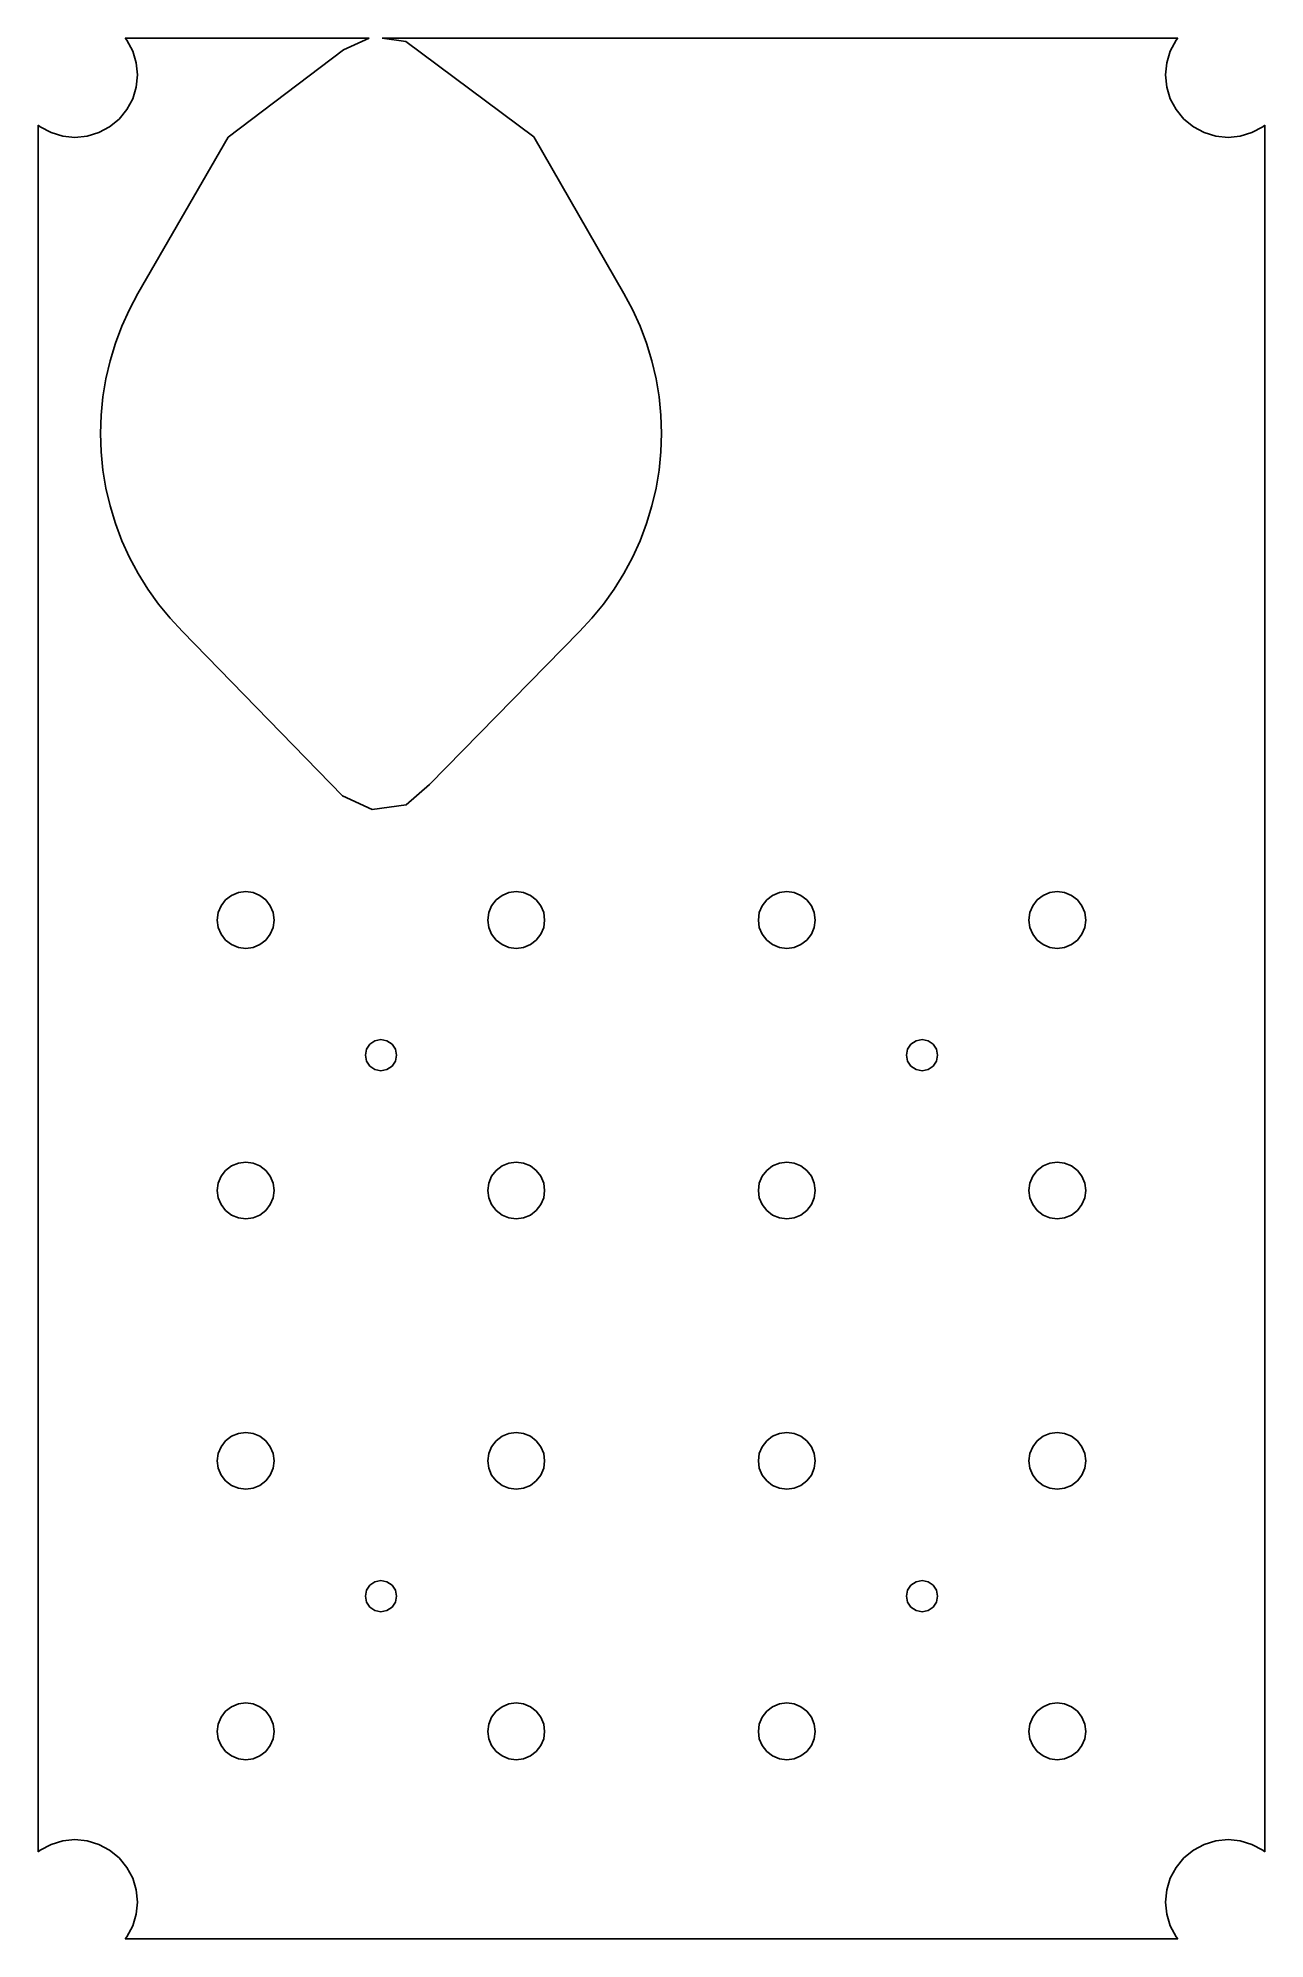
# Model space of a CAD drawing. Header units: metres. Extents: x 3 to 89, y 3 to 137.
import ezdxf

# ---------------------------------------------------------------- set-up
doc = ezdxf.new("R2010")
doc.units = ezdxf.units.M

msp = doc.modelspace()

# ---------------------------------------------------------------- linework, layer by layer
for p, q in [((26.2234, 136.8), (9.03085, 136.8)), ((9.03085, 136.8), (9.15846, 136.645)), ((9.15846, 136.645), (9.56506, 135.884)), ((24.4061, 135.97), (26.2234, 136.8)), ((83.1691, 136.8), (27.1244, 136.8)), ((27.1244, 136.8), (28.7943, 136.56)), ((82.6349, 135.884), (83.0415, 136.645)), ((83.0415, 136.645), (83.1691, 136.8)), ((9.56506, 135.884), (9.81544, 135.058)), ((16.2848, 129.825), (24.4061, 135.97)), ((28.7943, 136.56), (37.8134, 129.828)), ((82.3845, 135.058), (82.6349, 135.884)), ((9.81544, 135.058), (9.89999, 134.2)), ((9.89999, 134.2), (9.81544, 133.342)), ((82.3, 134.2), (82.3845, 135.058)), ((82.3845, 133.342), (82.3, 134.2)), ((9.81544, 133.342), (9.56506, 132.516)), ((82.6349, 132.516), (82.3845, 133.342)), ((9.15846, 131.755), (8.61127, 131.089)), ((9.56506, 132.516), (9.15846, 131.755)), ((83.0415, 131.755), (82.6349, 132.516)), ((83.5887, 131.089), (83.0415, 131.755)), ((3.05548, 130.542), (2.89999, 130.669)), ((2.89999, 130.669), (2.89999, 9.03085)), ((3.81619, 130.135), (3.05548, 130.542)), ((4.6416, 129.885), (3.81619, 130.135)), ((5.5, 129.8), (4.6416, 129.885)), ((6.35838, 129.885), (5.5, 129.8)), ((7.18379, 130.135), (6.35838, 129.885)), ((7.9445, 130.542), (7.18379, 130.135)), ((8.61127, 131.089), (7.9445, 130.542)), ((84.2555, 130.542), (83.5887, 131.089)), ((85.0162, 130.135), (84.2555, 130.542)), ((85.8416, 129.885), (85.0162, 130.135)), ((86.7, 129.8), (85.8416, 129.885)), ((87.5584, 129.885), (86.7, 129.8)), ((88.3838, 130.135), (87.5584, 129.885)), ((89.1445, 130.542), (88.3838, 130.135)), ((89.3, 130.669), (89.1445, 130.542)), ((89.3, 9.03085), (89.3, 130.669)), ((9.93761, 118.81), (16.2848, 129.825)), ((37.8134, 129.828), (44.1624, 118.81)), ((9.33627, 117.685), (9.93761, 118.81)), ((44.1624, 118.81), (44.7637, 117.685)), ((8.34763, 115.299), (8.80287, 116.508)), ((8.80287, 116.508), (9.33627, 117.685)), ((44.7637, 117.685), (45.2971, 116.508)), ((45.2971, 116.508), (45.7523, 115.299)), ((7.97244, 114.062), (8.34763, 115.299)), ((45.7523, 115.299), (46.1275, 114.062)), ((7.67897, 112.803), (7.97244, 114.062)), ((46.1275, 114.062), (46.421, 112.803)), ((7.46843, 111.528), (7.67897, 112.803)), ((46.421, 112.803), (46.6315, 111.528)), ((7.34174, 110.242), (7.46843, 111.528)), ((46.6315, 111.528), (46.7582, 110.242)), ((7.29945, 108.95), (7.34174, 110.242)), ((46.7582, 110.242), (46.8005, 108.95)), ((7.34174, 107.658), (7.29945, 108.95)), ((46.8005, 108.95), (46.7582, 107.658)), ((7.46843, 106.372), (7.34174, 107.658)), ((46.7582, 107.658), (46.6315, 106.372)), ((7.67897, 105.097), (7.46843, 106.372)), ((46.6315, 106.372), (46.421, 105.097)), ((7.97244, 103.838), (7.67897, 105.097)), ((46.421, 105.097), (46.1275, 103.838)), ((8.34763, 102.601), (7.97244, 103.838)), ((46.1275, 103.838), (45.7523, 102.601)), ((8.80287, 101.392), (8.34763, 102.601)), ((45.7523, 102.601), (45.2971, 101.392)), ((9.33627, 100.215), (8.80287, 101.392)), ((45.2971, 101.392), (44.7637, 100.215)), ((9.94553, 99.0747), (9.33627, 100.215)), ((44.7637, 100.215), (44.1544, 99.0747)), ((10.628, 97.9772), (9.94553, 99.0747)), ((11.3808, 96.9266), (10.628, 97.9772)), ((43.4719, 97.9772), (42.7191, 96.9266)), ((44.1544, 99.0747), (43.4719, 97.9772)), ((12.2008, 95.9276), (11.3808, 96.9266)), ((42.7191, 96.9266), (41.8992, 95.9276)), ((13.0683, 95.0014), (12.2008, 95.9276)), ((41.8992, 95.9276), (41.0305, 95.0001)), ((24.3355, 83.4121), (13.0683, 95.0014)), ((41.0305, 95.0001), (30.4699, 84.214)), ((26.4391, 82.4515), (24.3355, 83.4121)), ((30.4699, 84.214), (28.833, 82.7957)), ((28.833, 82.7957), (26.4391, 82.4515)), ((16.1108, 76.0892), (16.525, 76.407)), ((16.525, 76.407), (17.0074, 76.6068)), ((17.0074, 76.6068), (17.525, 76.675)), ((17.525, 76.675), (18.0426, 76.6068)), ((18.0426, 76.6068), (18.525, 76.407)), ((18.525, 76.407), (18.9392, 76.0892)), ((35.1608, 76.0892), (35.575, 76.407)), ((35.575, 76.407), (36.0574, 76.6068)), ((36.0574, 76.6068), (36.575, 76.675)), ((36.575, 76.675), (37.0926, 76.6068)), ((37.0926, 76.6068), (37.575, 76.407)), ((37.575, 76.407), (37.9892, 76.0892)), ((54.2108, 76.0892), (54.625, 76.407)), ((54.625, 76.407), (55.1074, 76.6068)), ((55.1074, 76.6068), (55.625, 76.675)), ((55.625, 76.675), (56.1426, 76.6068)), ((56.1426, 76.6068), (56.625, 76.407)), ((56.625, 76.407), (57.0392, 76.0892)), ((73.2608, 76.0892), (73.675, 76.407)), ((73.675, 76.407), (74.1573, 76.6068)), ((74.1573, 76.6068), (74.675, 76.675)), ((74.675, 76.675), (75.1926, 76.6068)), ((75.1926, 76.6068), (75.675, 76.407)), ((75.675, 76.407), (76.0892, 76.0892)), ((15.525, 74.675), (15.5931, 75.1926)), ((15.5931, 75.1926), (15.7929, 75.675)), ((15.7929, 75.675), (16.1108, 76.0892)), ((18.9392, 76.0892), (19.257, 75.675)), ((19.257, 75.675), (19.4568, 75.1926)), ((19.4568, 75.1926), (19.525, 74.675)), ((34.575, 74.675), (34.6431, 75.1926)), ((34.6431, 75.1926), (34.8429, 75.675)), ((34.8429, 75.675), (35.1608, 76.0892)), ((37.9892, 76.0892), (38.307, 75.675)), ((38.307, 75.675), (38.5069, 75.1926)), ((38.5069, 75.1926), (38.575, 74.675)), ((53.625, 74.675), (53.6931, 75.1926)), ((53.6931, 75.1926), (53.8929, 75.675)), ((53.8929, 75.675), (54.2108, 76.0892)), ((57.0392, 76.0892), (57.357, 75.675)), ((57.357, 75.675), (57.5568, 75.1926)), ((57.5568, 75.1926), (57.625, 74.675)), ((72.675, 74.675), (72.7431, 75.1926)), ((72.7431, 75.1926), (72.9429, 75.675)), ((72.9429, 75.675), (73.2608, 76.0892)), ((76.0892, 76.0892), (76.407, 75.675)), ((76.407, 75.675), (76.6068, 75.1926)), ((76.6068, 75.1926), (76.675, 74.675)), ((15.5931, 74.1573), (15.525, 74.675)), ((15.7929, 73.675), (15.5931, 74.1573)), ((16.1108, 73.2608), (15.7929, 73.675)), ((19.257, 73.675), (18.9392, 73.2608)), ((19.4568, 74.1573), (19.257, 73.675)), ((19.525, 74.675), (19.4568, 74.1573)), ((34.6431, 74.1573), (34.575, 74.675)), ((34.8429, 73.675), (34.6431, 74.1573)), ((35.1608, 73.2608), (34.8429, 73.675)), ((38.307, 73.675), (37.9892, 73.2608)), ((38.5069, 74.1573), (38.307, 73.675)), ((38.575, 74.675), (38.5069, 74.1573)), ((53.6931, 74.1573), (53.625, 74.675)), ((53.8929, 73.675), (53.6931, 74.1573)), ((54.2108, 73.2608), (53.8929, 73.675)), ((57.357, 73.675), (57.0392, 73.2608)), ((57.5568, 74.1573), (57.357, 73.675)), ((57.625, 74.675), (57.5568, 74.1573)), ((72.7431, 74.1573), (72.675, 74.675)), ((72.9429, 73.675), (72.7431, 74.1573)), ((73.2608, 73.2608), (72.9429, 73.675)), ((76.407, 73.675), (76.0892, 73.2608)), ((76.6068, 74.1573), (76.407, 73.675)), ((76.675, 74.675), (76.6068, 74.1573)), ((16.525, 72.9429), (16.1108, 73.2608)), ((17.0074, 72.7431), (16.525, 72.9429)), ((17.525, 72.675), (17.0074, 72.7431)), ((18.0426, 72.7431), (17.525, 72.675)), ((18.525, 72.9429), (18.0426, 72.7431)), ((18.9392, 73.2608), (18.525, 72.9429)), ((35.575, 72.9429), (35.1608, 73.2608)), ((36.0574, 72.7431), (35.575, 72.9429)), ((36.575, 72.675), (36.0574, 72.7431)), ((37.0926, 72.7431), (36.575, 72.675)), ((37.575, 72.9429), (37.0926, 72.7431)), ((37.9892, 73.2608), (37.575, 72.9429)), ((54.625, 72.9429), (54.2108, 73.2608)), ((55.1074, 72.7431), (54.625, 72.9429)), ((55.625, 72.675), (55.1074, 72.7431)), ((56.1426, 72.7431), (55.625, 72.675)), ((56.625, 72.9429), (56.1426, 72.7431)), ((57.0392, 73.2608), (56.625, 72.9429)), ((73.675, 72.9429), (73.2608, 73.2608)), ((74.1573, 72.7431), (73.675, 72.9429)), ((74.675, 72.675), (74.1573, 72.7431)), ((75.1926, 72.7431), (74.675, 72.675)), ((75.675, 72.9429), (75.1926, 72.7431)), ((76.0892, 73.2608), (75.675, 72.9429)), ((26.0337, 65.5709), (26.2722, 65.9278)), ((26.2722, 65.9278), (26.629, 66.1663)), ((26.629, 66.1663), (27.05, 66.25)), ((27.05, 66.25), (27.4709, 66.1663)), ((27.4709, 66.1663), (27.8278, 65.9278)), ((27.8278, 65.9278), (28.0663, 65.5709)), ((64.1337, 65.5709), (64.3722, 65.9278)), ((64.3722, 65.9278), (64.729, 66.1663)), ((64.729, 66.1663), (65.15, 66.25)), ((65.15, 66.25), (65.5709, 66.1663)), ((65.5709, 66.1663), (65.9278, 65.9278)), ((65.9278, 65.9278), (66.1663, 65.5709)), ((25.95, 65.15), (26.0337, 65.5709)), ((26.0337, 64.729), (25.95, 65.15)), ((26.2722, 64.3722), (26.0337, 64.729)), ((26.629, 64.1337), (26.2722, 64.3722)), ((27.8278, 64.3722), (27.4709, 64.1337)), ((28.0663, 64.729), (27.8278, 64.3722)), ((28.0663, 65.5709), (28.15, 65.15)), ((28.15, 65.15), (28.0663, 64.729)), ((64.05, 65.15), (64.1337, 65.5709)), ((64.1337, 64.729), (64.05, 65.15)), ((64.3722, 64.3722), (64.1337, 64.729)), ((64.729, 64.1337), (64.3722, 64.3722)), ((65.9278, 64.3722), (65.5709, 64.1337)), ((66.1663, 64.729), (65.9278, 64.3722)), ((66.1663, 65.5709), (66.25, 65.15)), ((66.25, 65.15), (66.1663, 64.729)), ((27.05, 64.05), (26.629, 64.1337)), ((27.4709, 64.1337), (27.05, 64.05)), ((65.15, 64.05), (64.729, 64.1337)), ((65.5709, 64.1337), (65.15, 64.05)), ((17.0074, 57.5568), (17.525, 57.625)), ((17.525, 57.625), (18.0426, 57.5568)), ((36.0574, 57.5568), (36.575, 57.625)), ((36.575, 57.625), (37.0926, 57.5568)), ((55.1074, 57.5568), (55.625, 57.625)), ((55.625, 57.625), (56.1426, 57.5568)), ((74.1573, 57.5568), (74.675, 57.625)), ((74.675, 57.625), (75.1926, 57.5568)), ((15.5931, 56.1426), (15.7929, 56.625)), ((15.7929, 56.625), (16.1108, 57.0392)), ((16.1108, 57.0392), (16.525, 57.357)), ((16.525, 57.357), (17.0074, 57.5568)), ((18.0426, 57.5568), (18.525, 57.357)), ((18.525, 57.357), (18.9392, 57.0392)), ((18.9392, 57.0392), (19.257, 56.625)), ((19.257, 56.625), (19.4568, 56.1426)), ((34.6431, 56.1426), (34.8429, 56.625)), ((34.8429, 56.625), (35.1608, 57.0392)), ((35.1608, 57.0392), (35.575, 57.357)), ((35.575, 57.357), (36.0574, 57.5568)), ((37.0926, 57.5568), (37.575, 57.357)), ((37.575, 57.357), (37.9892, 57.0392)), ((37.9892, 57.0392), (38.307, 56.625)), ((38.307, 56.625), (38.5069, 56.1426)), ((53.6931, 56.1426), (53.8929, 56.625)), ((53.8929, 56.625), (54.2108, 57.0392)), ((54.2108, 57.0392), (54.625, 57.357)), ((54.625, 57.357), (55.1074, 57.5568)), ((56.1426, 57.5568), (56.625, 57.357)), ((56.625, 57.357), (57.0392, 57.0392)), ((57.0392, 57.0392), (57.357, 56.625)), ((57.357, 56.625), (57.5568, 56.1426)), ((72.7431, 56.1426), (72.9429, 56.625)), ((72.9429, 56.625), (73.2608, 57.0392)), ((73.2608, 57.0392), (73.675, 57.357)), ((73.675, 57.357), (74.1573, 57.5568)), ((75.1926, 57.5568), (75.675, 57.357)), ((75.675, 57.357), (76.0892, 57.0392)), ((76.0892, 57.0392), (76.407, 56.625)), ((76.407, 56.625), (76.6068, 56.1426)), ((15.525, 55.625), (15.5931, 56.1426)), ((15.5931, 55.1074), (15.525, 55.625)), ((15.7929, 54.625), (15.5931, 55.1074)), ((19.4568, 55.1074), (19.257, 54.625)), ((19.4568, 56.1426), (19.525, 55.625)), ((19.525, 55.625), (19.4568, 55.1074)), ((34.575, 55.625), (34.6431, 56.1426)), ((34.6431, 55.1074), (34.575, 55.625)), ((34.8429, 54.625), (34.6431, 55.1074)), ((38.5069, 55.1074), (38.307, 54.625)), ((38.5069, 56.1426), (38.575, 55.625)), ((38.575, 55.625), (38.5069, 55.1074)), ((53.625, 55.625), (53.6931, 56.1426)), ((53.6931, 55.1074), (53.625, 55.625)), ((53.8929, 54.625), (53.6931, 55.1074)), ((57.5568, 55.1074), (57.357, 54.625)), ((57.5568, 56.1426), (57.625, 55.625)), ((57.625, 55.625), (57.5568, 55.1074)), ((72.675, 55.625), (72.7431, 56.1426)), ((72.7431, 55.1074), (72.675, 55.625)), ((72.9429, 54.625), (72.7431, 55.1074)), ((76.6068, 55.1074), (76.407, 54.625)), ((76.6068, 56.1426), (76.675, 55.625)), ((76.675, 55.625), (76.6068, 55.1074)), ((16.1108, 54.2108), (15.7929, 54.625)), ((16.525, 53.8929), (16.1108, 54.2108)), ((17.0074, 53.6931), (16.525, 53.8929)), ((17.525, 53.625), (17.0074, 53.6931)), ((18.0426, 53.6931), (17.525, 53.625)), ((18.525, 53.8929), (18.0426, 53.6931)), ((18.9392, 54.2108), (18.525, 53.8929)), ((19.257, 54.625), (18.9392, 54.2108)), ((35.1608, 54.2108), (34.8429, 54.625)), ((35.575, 53.8929), (35.1608, 54.2108)), ((36.0574, 53.6931), (35.575, 53.8929)), ((36.575, 53.625), (36.0574, 53.6931)), ((37.0926, 53.6931), (36.575, 53.625)), ((37.575, 53.8929), (37.0926, 53.6931)), ((37.9892, 54.2108), (37.575, 53.8929)), ((38.307, 54.625), (37.9892, 54.2108)), ((54.2108, 54.2108), (53.8929, 54.625)), ((54.625, 53.8929), (54.2108, 54.2108)), ((55.1074, 53.6931), (54.625, 53.8929)), ((55.625, 53.625), (55.1074, 53.6931)), ((56.1426, 53.6931), (55.625, 53.625)), ((56.625, 53.8929), (56.1426, 53.6931)), ((57.0392, 54.2108), (56.625, 53.8929)), ((57.357, 54.625), (57.0392, 54.2108)), ((73.2608, 54.2108), (72.9429, 54.625)), ((73.675, 53.8929), (73.2608, 54.2108)), ((74.1573, 53.6931), (73.675, 53.8929)), ((74.675, 53.625), (74.1573, 53.6931)), ((75.1926, 53.6931), (74.675, 53.625)), ((75.675, 53.8929), (75.1926, 53.6931)), ((76.0892, 54.2108), (75.675, 53.8929)), ((76.407, 54.625), (76.0892, 54.2108)), ((15.5931, 37.0926), (15.7929, 37.575)), ((15.7929, 37.575), (16.1108, 37.9892)), ((16.1108, 37.9892), (16.525, 38.307)), ((16.525, 38.307), (17.0074, 38.5069)), ((17.0074, 38.5069), (17.525, 38.575)), ((17.525, 38.575), (18.0426, 38.5069)), ((18.0426, 38.5069), (18.525, 38.307)), ((18.525, 38.307), (18.9392, 37.9892)), ((18.9392, 37.9892), (19.257, 37.575)), ((19.257, 37.575), (19.4568, 37.0926)), ((34.6431, 37.0926), (34.8429, 37.575)), ((34.8429, 37.575), (35.1608, 37.9892)), ((35.1608, 37.9892), (35.575, 38.307)), ((35.575, 38.307), (36.0574, 38.5069)), ((36.0574, 38.5069), (36.575, 38.575)), ((36.575, 38.575), (37.0926, 38.5069)), ((37.0926, 38.5069), (37.575, 38.307)), ((37.575, 38.307), (37.9892, 37.9892)), ((37.9892, 37.9892), (38.307, 37.575)), ((38.307, 37.575), (38.5069, 37.0926)), ((53.6931, 37.0926), (53.8929, 37.575)), ((53.8929, 37.575), (54.2108, 37.9892)), ((54.2108, 37.9892), (54.625, 38.307)), ((54.625, 38.307), (55.1074, 38.5069)), ((55.1074, 38.5069), (55.625, 38.575)), ((55.625, 38.575), (56.1426, 38.5069)), ((56.1426, 38.5069), (56.625, 38.307)), ((56.625, 38.307), (57.0392, 37.9892)), ((57.0392, 37.9892), (57.357, 37.575)), ((57.357, 37.575), (57.5568, 37.0926)), ((72.7431, 37.0926), (72.9429, 37.575)), ((72.9429, 37.575), (73.2608, 37.9892)), ((73.2608, 37.9892), (73.675, 38.307)), ((73.675, 38.307), (74.1573, 38.5069)), ((74.1573, 38.5069), (74.675, 38.575)), ((74.675, 38.575), (75.1926, 38.5069)), ((75.1926, 38.5069), (75.675, 38.307)), ((75.675, 38.307), (76.0892, 37.9892)), ((76.0892, 37.9892), (76.407, 37.575)), ((76.407, 37.575), (76.6068, 37.0926)), ((15.525, 36.575), (15.5931, 37.0926)), ((15.5931, 36.0574), (15.525, 36.575)), ((19.4568, 37.0926), (19.525, 36.575)), ((19.525, 36.575), (19.4568, 36.0574)), ((34.575, 36.575), (34.6431, 37.0926)), ((34.6431, 36.0574), (34.575, 36.575)), ((38.5069, 37.0926), (38.575, 36.575)), ((38.575, 36.575), (38.5069, 36.0574)), ((53.625, 36.575), (53.6931, 37.0926)), ((53.6931, 36.0574), (53.625, 36.575)), ((57.5568, 37.0926), (57.625, 36.575)), ((57.625, 36.575), (57.5568, 36.0574)), ((72.675, 36.575), (72.7431, 37.0926)), ((72.7431, 36.0574), (72.675, 36.575)), ((76.6068, 37.0926), (76.675, 36.575)), ((76.675, 36.575), (76.6068, 36.0574)), ((15.7929, 35.575), (15.5931, 36.0574)), ((16.1108, 35.1608), (15.7929, 35.575)), ((16.525, 34.8429), (16.1108, 35.1608)), ((17.0074, 34.6431), (16.525, 34.8429)), ((18.525, 34.8429), (18.0426, 34.6431)), ((18.9392, 35.1608), (18.525, 34.8429)), ((19.257, 35.575), (18.9392, 35.1608)), ((19.4568, 36.0574), (19.257, 35.575)), ((34.8429, 35.575), (34.6431, 36.0574)), ((35.1608, 35.1608), (34.8429, 35.575)), ((35.575, 34.8429), (35.1608, 35.1608)), ((36.0574, 34.6431), (35.575, 34.8429)), ((37.575, 34.8429), (37.0926, 34.6431)), ((37.9892, 35.1608), (37.575, 34.8429)), ((38.307, 35.575), (37.9892, 35.1608)), ((38.5069, 36.0574), (38.307, 35.575)), ((53.8929, 35.575), (53.6931, 36.0574)), ((54.2108, 35.1608), (53.8929, 35.575)), ((54.625, 34.8429), (54.2108, 35.1608)), ((55.1074, 34.6431), (54.625, 34.8429)), ((56.625, 34.8429), (56.1426, 34.6431)), ((57.0392, 35.1608), (56.625, 34.8429)), ((57.357, 35.575), (57.0392, 35.1608)), ((57.5568, 36.0574), (57.357, 35.575)), ((72.9429, 35.575), (72.7431, 36.0574)), ((73.2608, 35.1608), (72.9429, 35.575)), ((73.675, 34.8429), (73.2608, 35.1608)), ((74.1573, 34.6431), (73.675, 34.8429)), ((75.675, 34.8429), (75.1926, 34.6431)), ((76.0892, 35.1608), (75.675, 34.8429)), ((76.407, 35.575), (76.0892, 35.1608)), ((76.6068, 36.0574), (76.407, 35.575)), ((17.525, 34.575), (17.0074, 34.6431)), ((18.0426, 34.6431), (17.525, 34.575)), ((36.575, 34.575), (36.0574, 34.6431)), ((37.0926, 34.6431), (36.575, 34.575)), ((55.625, 34.575), (55.1074, 34.6431)), ((56.1426, 34.6431), (55.625, 34.575)), ((74.675, 34.575), (74.1573, 34.6431)), ((75.1926, 34.6431), (74.675, 34.575)), ((26.629, 28.0663), (27.05, 28.15)), ((27.05, 28.15), (27.4709, 28.0663)), ((64.729, 28.0663), (65.15, 28.15)), ((65.15, 28.15), (65.5709, 28.0663)), ((25.95, 27.05), (26.0337, 27.4709)), ((26.0337, 26.629), (25.95, 27.05)), ((26.0337, 27.4709), (26.2722, 27.8278)), ((26.2722, 27.8278), (26.629, 28.0663)), ((27.4709, 28.0663), (27.8278, 27.8278)), ((27.8278, 27.8278), (28.0663, 27.4709)), ((28.0663, 27.4709), (28.15, 27.05)), ((28.15, 27.05), (28.0663, 26.629)), ((64.05, 27.05), (64.1337, 27.4709)), ((64.1337, 26.629), (64.05, 27.05)), ((64.1337, 27.4709), (64.3722, 27.8278)), ((64.3722, 27.8278), (64.729, 28.0663)), ((65.5709, 28.0663), (65.9278, 27.8278)), ((65.9278, 27.8278), (66.1663, 27.4709)), ((66.1663, 27.4709), (66.25, 27.05)), ((66.25, 27.05), (66.1663, 26.629)), ((26.2722, 26.2722), (26.0337, 26.629)), ((26.629, 26.0337), (26.2722, 26.2722)), ((27.05, 25.95), (26.629, 26.0337)), ((27.4709, 26.0337), (27.05, 25.95)), ((27.8278, 26.2722), (27.4709, 26.0337)), ((28.0663, 26.629), (27.8278, 26.2722)), ((64.3722, 26.2722), (64.1337, 26.629)), ((64.729, 26.0337), (64.3722, 26.2722)), ((65.15, 25.95), (64.729, 26.0337)), ((65.5709, 26.0337), (65.15, 25.95)), ((65.9278, 26.2722), (65.5709, 26.0337)), ((66.1663, 26.629), (65.9278, 26.2722)), ((15.7929, 18.525), (16.1108, 18.9392)), ((16.1108, 18.9392), (16.525, 19.257)), ((16.525, 19.257), (17.0074, 19.4568)), ((17.0074, 19.4568), (17.525, 19.525)), ((17.525, 19.525), (18.0426, 19.4568)), ((18.0426, 19.4568), (18.525, 19.257)), ((18.525, 19.257), (18.9392, 18.9392)), ((18.9392, 18.9392), (19.257, 18.525)), ((34.8429, 18.525), (35.1608, 18.9392)), ((35.1608, 18.9392), (35.575, 19.257)), ((35.575, 19.257), (36.0574, 19.4568)), ((36.0574, 19.4568), (36.575, 19.525)), ((36.575, 19.525), (37.0926, 19.4568)), ((37.0926, 19.4568), (37.575, 19.257)), ((37.575, 19.257), (37.9892, 18.9392)), ((37.9892, 18.9392), (38.307, 18.525)), ((53.8929, 18.525), (54.2108, 18.9392)), ((54.2108, 18.9392), (54.625, 19.257)), ((54.625, 19.257), (55.1074, 19.4568)), ((55.1074, 19.4568), (55.625, 19.525)), ((55.625, 19.525), (56.1426, 19.4568)), ((56.1426, 19.4568), (56.625, 19.257)), ((56.625, 19.257), (57.0392, 18.9392)), ((57.0392, 18.9392), (57.357, 18.525)), ((72.9429, 18.525), (73.2608, 18.9392)), ((73.2608, 18.9392), (73.675, 19.257)), ((73.675, 19.257), (74.1573, 19.4568)), ((74.1573, 19.4568), (74.675, 19.525)), ((74.675, 19.525), (75.1926, 19.4568)), ((75.1926, 19.4568), (75.675, 19.257)), ((75.675, 19.257), (76.0892, 18.9392)), ((76.0892, 18.9392), (76.407, 18.525)), ((15.525, 17.525), (15.5931, 18.0426)), ((15.5931, 17.0074), (15.525, 17.525)), ((15.5931, 18.0426), (15.7929, 18.525)), ((19.257, 18.525), (19.4568, 18.0426)), ((19.4568, 18.0426), (19.525, 17.525)), ((19.525, 17.525), (19.4568, 17.0074)), ((34.575, 17.525), (34.6431, 18.0426)), ((34.6431, 17.0074), (34.575, 17.525)), ((34.6431, 18.0426), (34.8429, 18.525)), ((38.307, 18.525), (38.5069, 18.0426)), ((38.5069, 18.0426), (38.575, 17.525)), ((38.575, 17.525), (38.5069, 17.0074)), ((53.625, 17.525), (53.6931, 18.0426)), ((53.6931, 17.0074), (53.625, 17.525)), ((53.6931, 18.0426), (53.8929, 18.525)), ((57.357, 18.525), (57.5568, 18.0426)), ((57.5568, 18.0426), (57.625, 17.525)), ((57.625, 17.525), (57.5568, 17.0074)), ((72.675, 17.525), (72.7431, 18.0426)), ((72.7431, 17.0074), (72.675, 17.525)), ((72.7431, 18.0426), (72.9429, 18.525)), ((76.407, 18.525), (76.6068, 18.0426)), ((76.6068, 18.0426), (76.675, 17.525)), ((76.675, 17.525), (76.6068, 17.0074)), ((15.7929, 16.525), (15.5931, 17.0074)), ((16.1108, 16.1108), (15.7929, 16.525)), ((16.525, 15.7929), (16.1108, 16.1108)), ((18.9392, 16.1108), (18.525, 15.7929)), ((19.257, 16.525), (18.9392, 16.1108)), ((19.4568, 17.0074), (19.257, 16.525)), ((34.8429, 16.525), (34.6431, 17.0074)), ((35.1608, 16.1108), (34.8429, 16.525)), ((35.575, 15.7929), (35.1608, 16.1108)), ((37.9892, 16.1108), (37.575, 15.7929)), ((38.307, 16.525), (37.9892, 16.1108)), ((38.5069, 17.0074), (38.307, 16.525)), ((53.8929, 16.525), (53.6931, 17.0074)), ((54.2108, 16.1108), (53.8929, 16.525)), ((54.625, 15.7929), (54.2108, 16.1108)), ((57.0392, 16.1108), (56.625, 15.7929)), ((57.357, 16.525), (57.0392, 16.1108)), ((57.5568, 17.0074), (57.357, 16.525)), ((72.9429, 16.525), (72.7431, 17.0074)), ((73.2608, 16.1108), (72.9429, 16.525)), ((73.675, 15.7929), (73.2608, 16.1108)), ((76.0892, 16.1108), (75.675, 15.7929)), ((76.407, 16.525), (76.0892, 16.1108)), ((76.6068, 17.0074), (76.407, 16.525)), ((17.0074, 15.5931), (16.525, 15.7929)), ((17.525, 15.525), (17.0074, 15.5931)), ((18.0426, 15.5931), (17.525, 15.525)), ((18.525, 15.7929), (18.0426, 15.5931)), ((36.0574, 15.5931), (35.575, 15.7929)), ((36.575, 15.525), (36.0574, 15.5931)), ((37.0926, 15.5931), (36.575, 15.525)), ((37.575, 15.7929), (37.0926, 15.5931)), ((55.1074, 15.5931), (54.625, 15.7929)), ((55.625, 15.525), (55.1074, 15.5931)), ((56.1426, 15.5931), (55.625, 15.525)), ((56.625, 15.7929), (56.1426, 15.5931)), ((74.1573, 15.5931), (73.675, 15.7929)), ((74.675, 15.525), (74.1573, 15.5931)), ((75.1926, 15.5931), (74.675, 15.525)), ((75.675, 15.7929), (75.1926, 15.5931)), ((3.05548, 9.15846), (3.81619, 9.56506)), ((3.81619, 9.56506), (4.6416, 9.81544)), ((4.6416, 9.81544), (5.5, 9.89999)), ((5.5, 9.89999), (6.35838, 9.81544)), ((6.35838, 9.81544), (7.18379, 9.56506)), ((7.18379, 9.56506), (7.9445, 9.15846)), ((84.2555, 9.15846), (85.0162, 9.56506)), ((85.0162, 9.56506), (85.8416, 9.81544)), ((85.8416, 9.81544), (86.7, 9.89999)), ((86.7, 9.89999), (87.5584, 9.81544)), ((87.5584, 9.81544), (88.3838, 9.56506)), ((88.3838, 9.56506), (89.1445, 9.15846)), ((2.89999, 9.03085), (3.05548, 9.15846)), ((7.9445, 9.15846), (8.61127, 8.61127)), ((8.61127, 8.61127), (9.15846, 7.9445)), ((83.0415, 7.9445), (83.5887, 8.61127)), ((83.5887, 8.61127), (84.2555, 9.15846)), ((89.1445, 9.15846), (89.3, 9.03085)), ((9.15846, 7.9445), (9.56506, 7.18379)), ((9.56506, 7.18379), (9.81544, 6.35838)), ((82.3845, 6.35838), (82.6349, 7.18379)), ((82.6349, 7.18379), (83.0415, 7.9445)), ((9.81544, 6.35838), (9.89999, 5.5)), ((9.89999, 5.5), (9.81544, 4.6416)), ((82.3, 5.5), (82.3845, 6.35838)), ((82.3845, 4.6416), (82.3, 5.5)), ((9.81544, 4.6416), (9.56506, 3.81619)), ((82.6349, 3.81619), (82.3845, 4.6416)), ((9.15846, 3.05548), (9.03085, 2.89999)), ((9.03085, 2.89999), (83.1691, 2.89999)), ((9.56506, 3.81619), (9.15846, 3.05548)), ((83.0415, 3.05548), (82.6349, 3.81619)), ((83.1691, 2.89999), (83.0415, 3.05548))]:
    msp.add_line(p, q)

doc.saveas('drawing.dxf')
